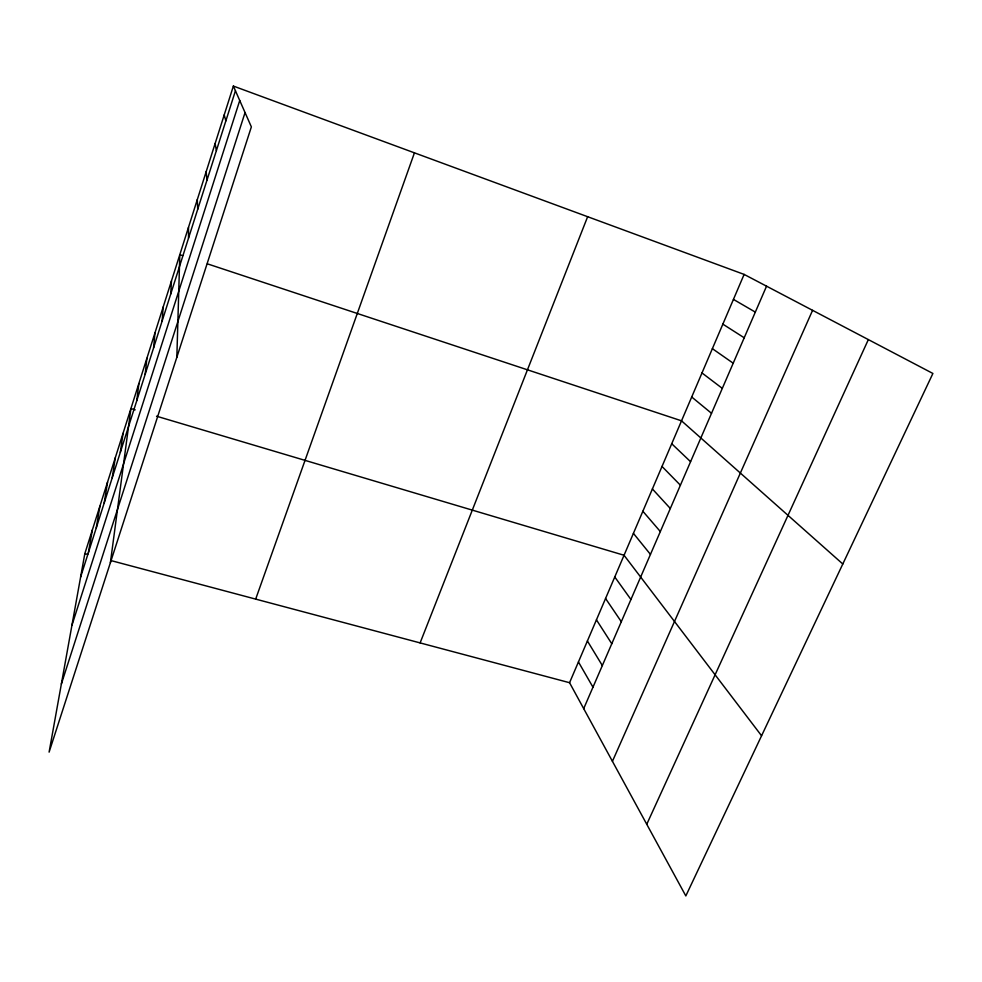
<?xml version="1.0" encoding="UTF-8"?>
<svg xmlns="http://www.w3.org/2000/svg" width="982" height="982" viewBox="0 0 982 982"><rect width="100%" height="100%" fill="white"/><g stroke="black" fill="none" stroke-linecap="round" stroke-linejoin="round"><path stroke-width="1.47" d="M176.846 357.264L179.804 254.706L182.701 255.676M170.745 293.974L171.445 280.999M162.128 321.053L163.184 307.022M153.585 347.861L154.996 332.8M145.152 374.375L146.895 358.307M136.793 400.631L138.867 383.569M110.401 562.637L130.925 408.573L135.185 409.85M120.332 452.334L123.057 433.344M112.23 477.78L115.262 457.87M104.202 502.98L107.541 482.15M96.261 527.923L99.906 506.209M88.405 552.62L92.333 530.022M233.372 86.072L84.833 553.615L49.1 752.138L251.367 126.887L233.372 86.072L744.123 274.408L932.9 373.467L685.829 895.928L569.56 682.711L111.199 560.636M80.61 577.072L235.447 90.761M71.931 625.325L239.743 100.495M61.375 683.988L245.058 112.562M255.676 599.118L414.441 152.836M420.112 642.915L587.641 216.703M569.56 682.711L744.123 274.408M583.689 708.636L766.549 286.179M612.424 761.332L812.58 310.337M646.757 824.279L868.346 339.6M84.833 553.615L87.766 554.4M156.531 416.196L624.049 555.26L761.566 735.776M207.386 263.839L681.52 420.824L842.802 563.999M733.444 299.4L755.33 312.116M722.862 324.146L744.209 337.783M712.38 348.671L733.21 363.205M701.995 372.951L722.31 388.381M691.709 396.998L711.52 413.299M671.725 443.741L690.567 461.7M662.015 466.45L680.403 485.206M652.392 488.95L670.325 508.492M642.866 511.254L660.334 531.557M633.415 533.349L650.452 554.4M614.769 576.974L630.935 599.486M605.563 598.492L621.311 621.704M596.442 619.826L611.774 643.738M587.396 640.964L602.334 665.563M578.435 661.929L592.968 687.191M224.215 114.931L225.848 120.884M215.144 143.482L216.371 150.676M206.159 171.74L206.981 180.136M197.284 199.69L197.713 209.276M188.495 227.345L188.532 238.098"/></g></svg>
